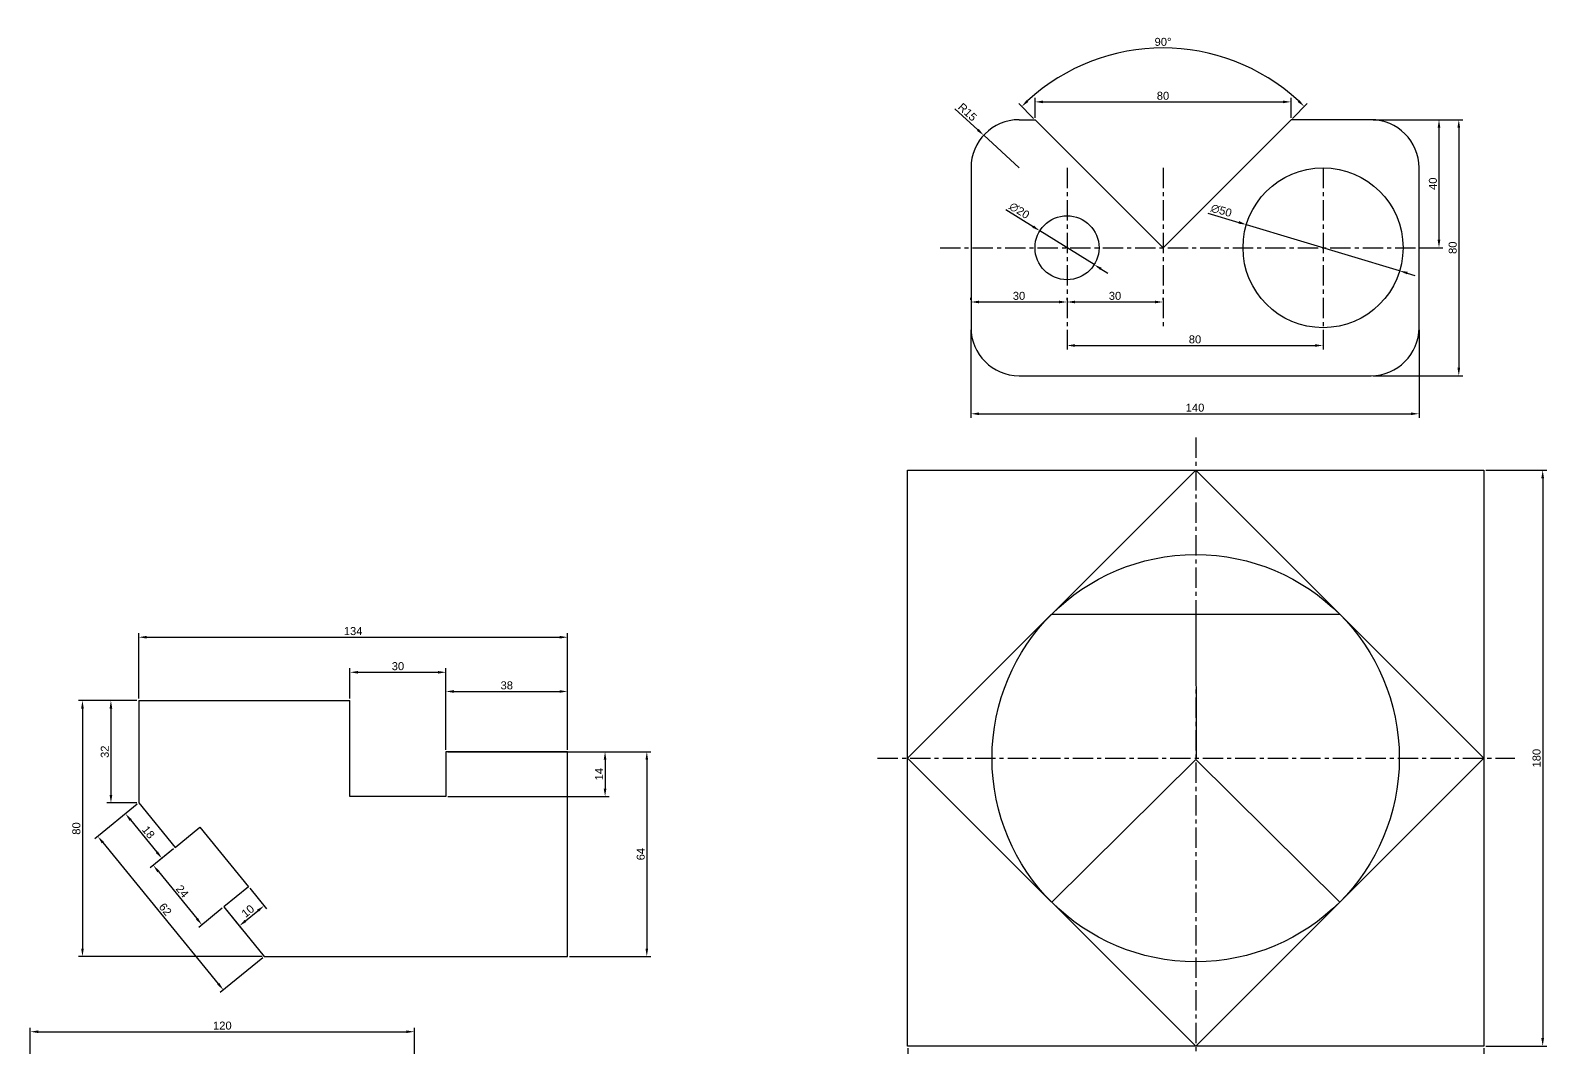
# Model space of a CAD drawing. Header units: millimetres. Extents: x 7 to 1809, y 7 to 1650.
# Drawn here: x 92.1 to 565.9, y 462.1 to 780 of the extents above; entities that cross this region are included whole.
import ezdxf

# ---------------------------------------------------------------- set-up
doc = ezdxf.new("R2010")
doc.units = ezdxf.units.MM
doc.header["$LTSCALE"] = 0.2
doc.linetypes.add('CENTER', pattern=[50.8, 31.75, -6.35, 6.35, -6.35])
doc.layers.add('中心线', color=1, linetype='CENTER')
doc.layers.add('尺寸线', color=5, linetype='Continuous')
doc.layers.add('可见的轮廓线', color=3, linetype='Continuous', lineweight=30)
doc.styles.get("Standard").update_dxf_attribs({"font": 'arial.ttf'})
doc.dimstyles.new('ISO-25', dxfattribs={"dimtxt": 2.5, "dimasz": 2.5, "dimexe": 1.25, "dimexo": 0.625, "dimtad": 1, "dimtxsty": 'Standard', "dimcen": 2.5, "dimadec": 0, "dimazin": 0, "dimtfac": 1, "dimtmove": 0, "dimatfit": 3, "dimfxl": 1, "dimarcsym": 0})

# ---------------------------------------------------------------- blocks, each defined once
blk = doc.blocks.new('*D158')
at = {"layer": 'Defpoints', "color": 0, "transparency": 16777216}
for p in [(212.08, 467.09), (92.08, 450.81), (212.08, 450.81)]:
    blk.add_point(p, dxfattribs=at)
at = {"layer": '尺寸线', "color": 0, "lineweight": -2, "transparency": 16777216}
for p, q in [((92.08, 451.43), (92.08, 468.34)), ((94.58, 467.09), (209.58, 467.09)), ((212.08, 451.43), (212.08, 468.34))]:
    blk.add_line(p, q, dxfattribs=at)
at = {"layer": '尺寸线', "color": 0, "transparency": 16777216}
for points in [[(94.58, 467.51), (94.58, 466.67), (92.08, 467.09)], [(209.58, 467.51), (209.58, 466.67), (212.08, 467.09)]]:
    blk.add_solid(points, dxfattribs=at)
at = {"layer": '尺寸线', "color": 0, "transparency": 16777216, "insert": (152.08, 468.99), "char_height": 2.5, "attachment_point": 5}
blk.add_mtext('120', dxfattribs=at)
blk = doc.blocks.new('*D165')
at = {"layer": 'Defpoints', "color": 0, "transparency": 16777216}
for p in [(259.96, 590.38), (125.96, 570.59), (259.96, 554.59)]:
    blk.add_point(p, dxfattribs=at)
at = {"layer": '尺寸线', "color": 0, "lineweight": -2, "transparency": 16777216}
for p, q in [((125.96, 571.22), (125.96, 591.63)), ((128.46, 590.38), (257.46, 590.38)), ((259.96, 555.22), (259.96, 591.63))]:
    blk.add_line(p, q, dxfattribs=at)
at = {"layer": '尺寸线', "color": 0, "transparency": 16777216}
for points in [[(128.46, 590.79), (128.46, 589.96), (125.96, 590.38)], [(257.46, 590.79), (257.46, 589.96), (259.96, 590.38)]]:
    blk.add_solid(points, dxfattribs=at)
at = {"layer": '尺寸线', "color": 0, "transparency": 16777216, "insert": (192.96, 592.28), "char_height": 2.5, "attachment_point": 5}
blk.add_mtext('134', dxfattribs=at)
blk = doc.blocks.new('*D166')
at = {"layer": 'Defpoints', "color": 0, "transparency": 16777216}
for p in [(221.96, 579.42), (191.96, 570.59), (221.96, 554.59)]:
    blk.add_point(p, dxfattribs=at)
at = {"layer": '尺寸线', "color": 0, "lineweight": -2, "transparency": 16777216}
for p, q in [((191.96, 571.22), (191.96, 580.67)), ((194.46, 579.42), (219.46, 579.42)), ((221.96, 555.22), (221.96, 580.67))]:
    blk.add_line(p, q, dxfattribs=at)
at = {"layer": '尺寸线', "color": 0, "transparency": 16777216}
for points in [[(194.46, 579.83), (194.46, 579), (191.96, 579.42)], [(219.46, 579.83), (219.46, 579), (221.96, 579.42)]]:
    blk.add_solid(points, dxfattribs=at)
at = {"layer": '尺寸线', "color": 0, "transparency": 16777216, "insert": (206.96, 581.32), "char_height": 2.5, "attachment_point": 5}
blk.add_mtext('30', dxfattribs=at)
blk = doc.blocks.new('*D167')
at = {"layer": 'Defpoints', "color": 0, "transparency": 16777216}
for p in [(259.96, 573.42), (221.96, 554.59), (259.96, 554.59)]:
    blk.add_point(p, dxfattribs=at)
at = {"layer": '尺寸线', "color": 0, "lineweight": -2, "transparency": 16777216}
for p, q in [((221.96, 555.22), (221.96, 574.67)), ((224.46, 573.42), (257.46, 573.42)), ((259.96, 555.22), (259.96, 574.67))]:
    blk.add_line(p, q, dxfattribs=at)
at = {"layer": '尺寸线', "color": 0, "transparency": 16777216}
for points in [[(224.46, 573.84), (224.46, 573), (221.96, 573.42)], [(257.46, 573.84), (257.46, 573), (259.96, 573.42)]]:
    blk.add_solid(points, dxfattribs=at)
at = {"layer": '尺寸线', "color": 0, "transparency": 16777216, "insert": (240.96, 575.32), "char_height": 2.5, "attachment_point": 5}
blk.add_mtext('38', dxfattribs=at)
blk = doc.blocks.new('*D168')
at = {"layer": 'Defpoints', "color": 0, "transparency": 16777216}
for p in [(125.96, 570.59), (117.27, 538.59), (125.96, 538.59)]:
    blk.add_point(p, dxfattribs=at)
at = {"layer": '尺寸线', "color": 0, "lineweight": -2, "transparency": 16777216}
for p, q in [((125.33, 570.59), (116.02, 570.59)), ((117.27, 568.09), (117.27, 541.09)), ((125.33, 538.59), (116.02, 538.59))]:
    blk.add_line(p, q, dxfattribs=at)
at = {"layer": '尺寸线', "color": 0, "transparency": 16777216}
for points in [[(116.85, 568.09), (117.69, 568.09), (117.27, 570.59)], [(116.85, 541.09), (117.69, 541.09), (117.27, 538.59)]]:
    blk.add_solid(points, dxfattribs=at)
at = {"layer": '尺寸线', "color": 0, "transparency": 16777216, "insert": (115.37, 554.59), "char_height": 2.5, "attachment_point": 5, "rotation": 90}
blk.add_mtext('32', dxfattribs=at)
blk = doc.blocks.new('*D169')
at = {"layer": 'Defpoints', "color": 0, "transparency": 16777216}
for p in [(125.96, 570.59), (108.37, 490.59), (165.2, 490.59)]:
    blk.add_point(p, dxfattribs=at)
at = {"layer": '尺寸线', "color": 0, "lineweight": -2, "transparency": 16777216}
for p, q in [((125.33, 570.59), (107.12, 570.59)), ((108.37, 568.09), (108.37, 493.09)), ((164.58, 490.59), (107.12, 490.59))]:
    blk.add_line(p, q, dxfattribs=at)
at = {"layer": '尺寸线', "color": 0, "transparency": 16777216}
for points in [[(107.96, 568.09), (108.79, 568.09), (108.37, 570.59)], [(107.96, 493.09), (108.79, 493.09), (108.37, 490.59)]]:
    blk.add_solid(points, dxfattribs=at)
at = {"layer": '尺寸线', "color": 0, "transparency": 16777216, "insert": (106.47, 530.59), "char_height": 2.5, "attachment_point": 5, "rotation": 90}
blk.add_mtext('80', dxfattribs=at)
blk = doc.blocks.new('*D170')
at = {"layer": 'Defpoints', "color": 0, "transparency": 16777216}
for p in [(137.35, 524.66), (152.54, 506.08), (145.71, 500.49)]:
    blk.add_point(p, dxfattribs=at)
at = {"layer": '尺寸线', "color": 0, "lineweight": -2, "transparency": 16777216}
for p, q in [((136.87, 524.26), (129.55, 518.28)), ((132.1, 517.13), (144.12, 502.42)), ((152.06, 505.68), (144.74, 499.7))]:
    blk.add_line(p, q, dxfattribs=at)
at = {"layer": '尺寸线', "color": 0, "transparency": 16777216}
for points in [[(132.42, 517.4), (131.78, 516.87), (130.52, 519.07)], [(144.45, 502.69), (143.8, 502.16), (145.71, 500.49)]]:
    blk.add_solid(points, dxfattribs=at)
at = {"layer": '尺寸线', "color": 0, "transparency": 16777216, "insert": (139.57, 510.97), "char_height": 2.5, "attachment_point": 5, "rotation": 309.268}
blk.add_mtext('24', dxfattribs=at)
blk = doc.blocks.new('*D171')
at = {"layer": 'Defpoints', "color": 0, "transparency": 16777216}
for p in [(125.96, 538.59), (133.21, 521.27), (137.35, 524.66)]:
    blk.add_point(p, dxfattribs=at)
at = {"layer": '尺寸线', "color": 0, "lineweight": -2, "transparency": 16777216}
for p, q in [((125.48, 538.2), (120.85, 534.41)), ((123.4, 533.27), (131.63, 523.2)), ((136.87, 524.26), (132.24, 520.48))]:
    blk.add_line(p, q, dxfattribs=at)
at = {"layer": '尺寸线', "color": 0, "transparency": 16777216}
for points in [[(123.72, 533.53), (123.08, 533), (121.82, 535.2)], [(131.95, 523.47), (131.3, 522.94), (133.21, 521.27)]]:
    blk.add_solid(points, dxfattribs=at)
at = {"layer": '尺寸线', "color": 0, "transparency": 16777216, "insert": (128.98, 529.44), "char_height": 2.5, "attachment_point": 5, "rotation": 309.268}
blk.add_mtext('18', dxfattribs=at)
blk = doc.blocks.new('*D224')
at = {"layer": 'Defpoints', "color": 0, "transparency": 16777216}
for p in [(160.29, 512.4), (152.54, 506.08), (165.13, 506.47)]:
    blk.add_point(p, dxfattribs=at)
at = {"layer": '尺寸线', "color": 0, "lineweight": -2, "transparency": 16777216}
for p, q in [((160.68, 511.92), (165.93, 505.51)), ((152.94, 505.59), (158.18, 499.18)), ((159.33, 501.73), (163.2, 504.89))]:
    blk.add_line(p, q, dxfattribs=at)
at = {"layer": '尺寸线', "color": 0, "transparency": 16777216}
for points in [[(162.94, 505.21), (163.46, 504.57), (165.13, 506.47)], [(159.06, 502.05), (159.59, 501.4), (157.39, 500.14)]]:
    blk.add_solid(points, dxfattribs=at)
at = {"layer": '尺寸线', "color": 0, "transparency": 16777216, "insert": (160.06, 504.78), "char_height": 2.5, "attachment_point": 5, "rotation": 39.268}
blk.add_mtext('10', dxfattribs=at)
blk = doc.blocks.new('*D225')
at = {"layer": 'Defpoints', "color": 0, "transparency": 16777216}
for p in [(125.96, 538.59), (165.2, 490.59), (152.41, 480.13)]:
    blk.add_point(p, dxfattribs=at)
at = {"layer": '尺寸线', "color": 0, "lineweight": -2, "transparency": 16777216}
for p, q in [((125.48, 538.2), (112.2, 527.34)), ((114.75, 526.19), (150.82, 482.07)), ((164.72, 490.2), (151.44, 479.34))]:
    blk.add_line(p, q, dxfattribs=at)
at = {"layer": '尺寸线', "color": 0, "transparency": 16777216}
for points in [[(115.07, 526.46), (114.42, 525.93), (113.16, 528.13)], [(151.15, 482.33), (150.5, 481.8), (152.41, 480.13)]]:
    blk.add_solid(points, dxfattribs=at)
at = {"layer": '尺寸线', "color": 0, "transparency": 16777216, "insert": (134.26, 505.33), "char_height": 2.5, "attachment_point": 5, "rotation": 309.268}
blk.add_mtext('62', dxfattribs=at)
blk = doc.blocks.new('*D226')
at = {"layer": 'Defpoints', "color": 0, "transparency": 16777216}
for p in [(221.96, 554.59), (221.96, 540.59), (271.68, 540.59)]:
    blk.add_point(p, dxfattribs=at)
at = {"layer": '尺寸线', "color": 0, "lineweight": -2, "transparency": 16777216}
for p, q in [((222.58, 554.59), (272.93, 554.59)), ((271.68, 552.09), (271.68, 543.09)), ((222.58, 540.59), (272.93, 540.59))]:
    blk.add_line(p, q, dxfattribs=at)
at = {"layer": '尺寸线', "color": 0, "transparency": 16777216}
for points in [[(271.26, 552.09), (272.1, 552.09), (271.68, 554.59)], [(271.26, 543.09), (272.1, 543.09), (271.68, 540.59)]]:
    blk.add_solid(points, dxfattribs=at)
at = {"layer": '尺寸线', "color": 0, "transparency": 16777216, "insert": (269.8, 547.59), "char_height": 2.5, "attachment_point": 5, "rotation": 90}
blk.add_mtext('14', dxfattribs=at)
blk = doc.blocks.new('*D227')
at = {"layer": 'Defpoints', "color": 0, "transparency": 16777216}
for p in [(259.96, 554.59), (259.96, 490.59), (284.73, 490.59)]:
    blk.add_point(p, dxfattribs=at)
at = {"layer": '尺寸线', "color": 0, "lineweight": -2, "transparency": 16777216}
for p, q in [((260.58, 554.59), (285.98, 554.59)), ((284.73, 552.09), (284.73, 493.09)), ((260.58, 490.59), (285.98, 490.59))]:
    blk.add_line(p, q, dxfattribs=at)
at = {"layer": '尺寸线', "color": 0, "transparency": 16777216}
for points in [[(284.31, 552.09), (285.14, 552.09), (284.73, 554.59)], [(284.31, 493.09), (285.14, 493.09), (284.73, 490.59)]]:
    blk.add_solid(points, dxfattribs=at)
at = {"layer": '尺寸线', "color": 0, "transparency": 16777216, "insert": (282.83, 522.59), "char_height": 2.5, "attachment_point": 5, "rotation": 90}
blk.add_mtext('64', dxfattribs=at)
blk = doc.blocks.new('*D181')
at = {"layer": 'Defpoints', "color": 0, "transparency": 16777216}
for p in [(546.24, 642.58), (546.24, 462.58), (564.67, 462.58)]:
    blk.add_point(p, dxfattribs=at)
at = {"layer": '尺寸线', "color": 0, "lineweight": -2, "transparency": 16777216}
for p, q in [((546.86, 642.58), (565.92, 642.58)), ((564.67, 640.08), (564.67, 465.08)), ((546.86, 462.58), (565.92, 462.58))]:
    blk.add_line(p, q, dxfattribs=at)
at = {"layer": '尺寸线', "color": 0, "transparency": 16777216}
for points in [[(564.25, 640.08), (565.09, 640.08), (564.67, 642.58)], [(564.25, 465.08), (565.09, 465.08), (564.67, 462.58)]]:
    blk.add_solid(points, dxfattribs=at)
at = {"layer": '尺寸线', "color": 0, "transparency": 16777216, "insert": (562.77, 552.58), "char_height": 2.5, "attachment_point": 5, "rotation": 90}
blk.add_mtext('180', dxfattribs=at)
blk = doc.blocks.new('*D182')
at = {"layer": 'Defpoints', "color": 0, "transparency": 16777216}
for p in [(366.24, 462.58), (546.24, 462.58), (546.24, 444.85)]:
    blk.add_point(p, dxfattribs=at)
at = {"layer": '尺寸线', "color": 0, "lineweight": -2, "transparency": 16777216}
for p, q in [((366.24, 461.95), (366.24, 443.6)), ((546.24, 461.95), (546.24, 443.6)), ((368.74, 444.85), (543.74, 444.85))]:
    blk.add_line(p, q, dxfattribs=at)
at = {"layer": '尺寸线', "color": 0, "transparency": 16777216}
for points in [[(368.74, 445.27), (368.74, 444.44), (366.24, 444.85)], [(543.74, 445.27), (543.74, 444.44), (546.24, 444.85)]]:
    blk.add_solid(points, dxfattribs=at)
at = {"layer": '尺寸线', "color": 0, "transparency": 16777216, "insert": (456.24, 446.75), "char_height": 2.5, "attachment_point": 5}
blk.add_mtext('180', dxfattribs=at)
blk = doc.blocks.new('*D183')
at = {"layer": 'Defpoints', "color": 0, "transparency": 16777216}
for p in [(386.03, 687.1), (526.03, 687.1), (526.03, 660.2)]:
    blk.add_point(p, dxfattribs=at)
at = {"layer": '尺寸线', "color": 0, "lineweight": -2, "transparency": 16777216}
for p, q in [((386.03, 686.48), (386.03, 658.95)), ((526.03, 686.48), (526.03, 658.95)), ((388.53, 660.2), (523.53, 660.2))]:
    blk.add_line(p, q, dxfattribs=at)
at = {"layer": '尺寸线', "color": 0, "transparency": 16777216}
for points in [[(388.53, 660.62), (388.53, 659.79), (386.03, 660.2)], [(523.53, 660.62), (523.53, 659.79), (526.03, 660.2)]]:
    blk.add_solid(points, dxfattribs=at)
at = {"layer": '尺寸线', "color": 0, "transparency": 16777216, "insert": (456.03, 662.11), "char_height": 2.5, "attachment_point": 5}
blk.add_mtext('140', dxfattribs=at)
blk = doc.blocks.new('*D184')
at = {"layer": 'Defpoints', "color": 0, "transparency": 16777216}
for p in [(511.03, 752.1), (511.03, 672.1), (538.46, 672.1)]:
    blk.add_point(p, dxfattribs=at)
at = {"layer": '尺寸线', "color": 0, "lineweight": -2, "transparency": 16777216}
for p, q in [((511.66, 752.1), (539.71, 752.1)), ((538.46, 749.6), (538.46, 674.6)), ((511.66, 672.1), (539.71, 672.1))]:
    blk.add_line(p, q, dxfattribs=at)
at = {"layer": '尺寸线', "color": 0, "transparency": 16777216}
for points in [[(538.04, 749.6), (538.88, 749.6), (538.46, 752.1)], [(538.04, 674.6), (538.88, 674.6), (538.46, 672.1)]]:
    blk.add_solid(points, dxfattribs=at)
at = {"layer": '尺寸线', "color": 0, "transparency": 16777216, "insert": (536.56, 712.1), "char_height": 2.5, "attachment_point": 5, "rotation": 90}
blk.add_mtext('80', dxfattribs=at)
blk = doc.blocks.new('*D185')
at = {"layer": 'Defpoints', "color": 0, "transparency": 16777216}
for p in [(511.03, 752.1), (526.03, 712.1), (532.27, 712.1)]:
    blk.add_point(p, dxfattribs=at)
at = {"layer": '尺寸线', "color": 0, "lineweight": -2, "transparency": 16777216}
for p, q in [((511.66, 752.1), (533.52, 752.1)), ((532.27, 749.6), (532.27, 714.6)), ((526.66, 712.1), (533.52, 712.1))]:
    blk.add_line(p, q, dxfattribs=at)
at = {"layer": '尺寸线', "color": 0, "transparency": 16777216}
for points in [[(531.85, 749.6), (532.69, 749.6), (532.27, 752.1)], [(531.85, 714.6), (532.69, 714.6), (532.27, 712.1)]]:
    blk.add_solid(points, dxfattribs=at)
at = {"layer": '尺寸线', "color": 0, "transparency": 16777216, "insert": (530.37, 732.1), "char_height": 2.5, "attachment_point": 5, "rotation": 90}
blk.add_mtext('40', dxfattribs=at)
blk = doc.blocks.new('*D186')
at = {"layer": 'Defpoints', "color": 0, "transparency": 16777216}
for p in [(389.99, 747.26), (401.03, 737.1)]:
    blk.add_point(p, dxfattribs=at)
at = {"layer": '尺寸线', "color": 0, "lineweight": -2, "transparency": 16777216}
for p, q in [((380.98, 755.55), (388.15, 748.95)), ((401.03, 737.1), (389.99, 747.26))]:
    blk.add_line(p, q, dxfattribs=at)
at = {"layer": '尺寸线', "color": 0, "transparency": 16777216}
blk.add_solid([(388.44, 749.26), (387.87, 748.64), (389.99, 747.26)], dxfattribs=at)
at = {"layer": '尺寸线', "color": 0, "transparency": 16777216, "insert": (384.94, 754.49), "char_height": 2.5, "attachment_point": 5, "rotation": 317.3804}
blk.add_mtext('R15', dxfattribs=at)
blk = doc.blocks.new('*D187')
at = {"layer": 'Defpoints', "color": 0, "transparency": 16777216}
for p in [(462.19, 772.4), (406.03, 752.1), (486.03, 752.1), (446.03, 712.1), (446.03, 712.1)]:
    blk.add_point(p, dxfattribs=at)
at = {"layer": '尺寸线', "color": 0, "lineweight": -2, "transparency": 16777216}
for p, q in [((405.59, 752.54), (401, 757.13)), ((486.47, 752.54), (491.06, 757.13))]:
    blk.add_line(p, q, dxfattribs=at)
blk.add_arc((446.03, 712.1), 62.43, 47.2946, 132.7054, dxfattribs=at)
at = {"layer": '尺寸线', "color": 0, "transparency": 16777216}
for points in [[(403.98, 757.68), (403.4, 758.28), (401.89, 756.24)], [(488.66, 758.28), (488.08, 757.68), (490.17, 756.24)]]:
    blk.add_solid(points, dxfattribs=at)
at = {"layer": '尺寸线', "color": 0, "transparency": 16777216, "insert": (446.03, 776.43), "char_height": 2.5, "attachment_point": 5}
blk.add_mtext('90°', dxfattribs=at)
blk = doc.blocks.new('*D188')
at = {"layer": 'Defpoints', "color": 0, "transparency": 16777216}
for p in [(486.03, 757.68), (406.03, 752.1), (486.03, 752.1)]:
    blk.add_point(p, dxfattribs=at)
at = {"layer": '尺寸线', "color": 0, "lineweight": -2, "transparency": 16777216}
for p, q in [((406.03, 752.73), (406.03, 758.93)), ((486.03, 752.73), (486.03, 758.93)), ((408.53, 757.68), (483.53, 757.68))]:
    blk.add_line(p, q, dxfattribs=at)
at = {"layer": '尺寸线', "color": 0, "transparency": 16777216}
for points in [[(408.53, 758.09), (408.53, 757.26), (406.03, 757.68)], [(483.53, 758.09), (483.53, 757.26), (486.03, 757.68)]]:
    blk.add_solid(points, dxfattribs=at)
at = {"layer": '尺寸线', "color": 0, "transparency": 16777216, "insert": (446.03, 759.58), "char_height": 2.5, "attachment_point": 5}
blk.add_mtext('80', dxfattribs=at)
blk = doc.blocks.new('*D189')
at = {"layer": 'Defpoints', "color": 0, "transparency": 16777216}
for p in [(386.03, 695.15), (416.03, 695.15), (416.03, 695.15)]:
    blk.add_point(p, dxfattribs=at)
at = {"layer": '尺寸线', "color": 0, "lineweight": -2, "transparency": 16777216}
for p, q in [((386.03, 695.77), (386.03, 696.4)), ((388.53, 695.15), (413.53, 695.15)), ((416.03, 695.77), (416.03, 696.4))]:
    blk.add_line(p, q, dxfattribs=at)
at = {"layer": '尺寸线', "color": 0, "transparency": 16777216}
for points in [[(388.53, 695.56), (388.53, 694.73), (386.03, 695.15)], [(413.53, 695.56), (413.53, 694.73), (416.03, 695.15)]]:
    blk.add_solid(points, dxfattribs=at)
at = {"layer": '尺寸线', "color": 0, "transparency": 16777216, "insert": (401.03, 697.05), "char_height": 2.5, "attachment_point": 5}
blk.add_mtext('30', dxfattribs=at)
blk = doc.blocks.new('*D190')
at = {"layer": 'Defpoints', "color": 0, "transparency": 16777216}
for p in [(416.03, 695.15), (446.03, 695.15), (446.03, 695.15)]:
    blk.add_point(p, dxfattribs=at)
at = {"layer": '尺寸线', "color": 0, "lineweight": -2, "transparency": 16777216}
for p, q in [((416.03, 695.77), (416.03, 696.4)), ((418.53, 695.15), (443.53, 695.15)), ((446.03, 695.77), (446.03, 696.4))]:
    blk.add_line(p, q, dxfattribs=at)
at = {"layer": '尺寸线', "color": 0, "transparency": 16777216}
for points in [[(418.53, 695.56), (418.53, 694.73), (416.03, 695.15)], [(443.53, 695.56), (443.53, 694.73), (446.03, 695.15)]]:
    blk.add_solid(points, dxfattribs=at)
at = {"layer": '尺寸线', "color": 0, "transparency": 16777216, "insert": (431.03, 697.05), "char_height": 2.5, "attachment_point": 5}
blk.add_mtext('30', dxfattribs=at)
blk = doc.blocks.new('*D191')
at = {"layer": 'Defpoints', "color": 0, "transparency": 16777216}
for p in [(416.03, 687.1), (496.03, 687.1), (496.03, 681.55)]:
    blk.add_point(p, dxfattribs=at)
at = {"layer": '尺寸线', "color": 0, "lineweight": -2, "transparency": 16777216}
for p, q in [((416.03, 686.48), (416.03, 680.3)), ((496.03, 686.48), (496.03, 680.3)), ((418.53, 681.55), (493.53, 681.55))]:
    blk.add_line(p, q, dxfattribs=at)
at = {"layer": '尺寸线', "color": 0, "transparency": 16777216}
for points in [[(418.53, 681.96), (418.53, 681.13), (416.03, 681.55)], [(493.53, 681.96), (493.53, 681.13), (496.03, 681.55)]]:
    blk.add_solid(points, dxfattribs=at)
at = {"layer": '尺寸线', "color": 0, "transparency": 16777216, "insert": (456.03, 683.45), "char_height": 2.5, "attachment_point": 5}
blk.add_mtext('80', dxfattribs=at)
blk = doc.blocks.new('*D192')
at = {"layer": 'Defpoints', "color": 0, "transparency": 16777216}
for p in [(407.54, 717.39), (424.52, 706.82)]:
    blk.add_point(p, dxfattribs=at)
at = {"layer": '尺寸线', "color": 0, "lineweight": -2, "transparency": 16777216}
for p, q in [((396.89, 724.01), (405.42, 718.71)), ((424.52, 706.82), (407.54, 717.39)), ((426.64, 705.5), (428.77, 704.18))]:
    blk.add_line(p, q, dxfattribs=at)
at = {"layer": '尺寸线', "color": 0, "transparency": 16777216}
for points in [[(405.64, 719.06), (405.2, 718.35), (407.54, 717.39)], [(426.86, 705.85), (426.42, 705.14), (424.52, 706.82)]]:
    blk.add_solid(points, dxfattribs=at)
at = {"layer": '尺寸线', "color": 0, "transparency": 16777216, "insert": (401.14, 723.69), "char_height": 2.5, "attachment_point": 5, "rotation": 328.1035}
blk.add_mtext('∅20', dxfattribs=at)
blk = doc.blocks.new('*D193')
at = {"layer": 'Defpoints', "color": 0, "transparency": 16777216}
for p in [(472.09, 719.3), (519.97, 704.9)]:
    blk.add_point(p, dxfattribs=at)
at = {"layer": '尺寸线', "color": 0, "lineweight": -2, "transparency": 16777216}
for p, q in [((460.08, 722.91), (469.7, 720.02)), ((519.97, 704.9), (472.09, 719.3)), ((522.37, 704.18), (524.76, 703.46))]:
    blk.add_line(p, q, dxfattribs=at)
at = {"layer": '尺寸线', "color": 0, "transparency": 16777216}
for points in [[(469.82, 720.42), (469.58, 719.62), (472.09, 719.3)], [(522.49, 704.58), (522.25, 703.78), (519.97, 704.9)]]:
    blk.add_solid(points, dxfattribs=at)
at = {"layer": '尺寸线', "color": 0, "transparency": 16777216, "insert": (464.26, 723.71), "char_height": 2.5, "attachment_point": 5, "rotation": 343.2633}
blk.add_mtext('∅50', dxfattribs=at)

msp = doc.modelspace()

# ---------------------------------------------------------------- linework, layer by layer
at = {"layer": '中心线'}
for p, q in [((416.031, 737.101), (416.031, 687.101)), ((446.031, 737.101), (446.031, 687.101)), ((496.031, 737.101), (496.031, 687.101)), ((376.382, 712.101), (531.831, 712.101)), ((456.238, 652.791), (456.238, 451.54)), ((356.864, 552.578), (555.98, 552.578))]:
    msp.add_line(p, q, dxfattribs=at)
at = {"layer": '可见的轮廓线'}
for p, q in [((401.031, 752.101), (406.031, 752.101)), ((446.031, 712.101), (406.031, 752.101)), ((446.031, 712.101), (486.031, 752.101)), ((511.031, 752.101), (486.031, 752.101)), ((386.031, 737.101), (386.031, 687.101)), ((526.031, 687.101), (526.031, 737.101)), ((401.031, 672.101), (511.031, 672.101)), ((366.238, 462.578), (366.238, 642.578)), ((366.238, 642.578), (546.238, 642.578)), ((456.238, 642.578), (366.238, 552.578)), ((546.238, 552.578), (456.238, 642.578)), ((546.238, 642.578), (546.238, 462.578)), ((411.238, 597.578), (501.238, 597.578)), ((456.238, 597.578), (456.422, 552.578)), ((125.96, 570.591), (125.96, 538.591)), ((125.96, 570.591), (191.96, 570.591)), ((125.96, 570.591), (125.96, 538.591)), ((191.96, 540.591), (191.96, 570.591)), ((259.96, 554.591), (221.96, 554.591)), ((221.96, 554.591), (221.96, 540.591)), ((259.96, 490.591), (259.96, 554.591)), ((366.238, 552.578), (456.238, 462.578)), ((456.238, 552.166), (411.238, 507.578)), ((456.238, 462.578), (546.238, 552.578)), ((456.238, 552.166), (501.238, 507.578)), ((221.96, 540.591), (191.96, 540.591)), ((125.96, 538.591), (137.353, 524.656)), ((125.96, 538.591), (137.353, 524.656)), ((137.353, 524.656), (145.095, 530.985)), ((145.095, 530.985), (160.285, 512.405)), ((145.095, 530.985), (160.285, 512.405)), ((160.285, 512.405), (152.543, 506.075)), ((152.543, 506.075), (165.202, 490.591)), ((165.202, 490.591), (259.96, 490.591)), ((546.238, 462.578), (366.238, 462.578))]:
    msp.add_line(p, q, dxfattribs=at)
for centre, radius in [((496.031, 712.101), 25), ((416.031, 712.101), 10), ((456.238, 552.578), 63.64)]:
    msp.add_circle(centre, radius, dxfattribs=at)
for centre, start, end in [((401.031, 737.101), 90, 180), ((511.031, 737.101), 0, 90), ((401.031, 687.101), 180, 270), ((511.031, 687.101), 270, 0)]:
    msp.add_arc(centre, 15, start, end, dxfattribs=at)

# ---------------------------------------------------------------- dimensions: what is measured, and where the dimension line sits
at = {"layer": '尺寸线'}
dim = msp.add_angular_dim_2l(base=(462.189, 772.402), line1=((446.031, 712.101), (486.031, 752.101)), line2=((446.031, 712.101), (406.031, 752.101)), dimstyle='ISO-25', dxfattribs=at)
dim.commit()
dim.dimension.update_dxf_attribs({"geometry": '*D187', "text_midpoint": (446.031, 776.43)})
for base, p1, p2, picture, middle in [((486.031, 757.676), (406.031, 752.101), (486.031, 752.101), '*D188', (446.031, 759.577)), ((416.031, 695.147), (386.031, 695.147), (416.031, 695.147), '*D189', (401.031, 697.05)), ((446.031, 695.147), (416.031, 695.147), (446.031, 695.147), '*D190', (431.031, 697.05)), ((526.031, 660.204), (386.031, 687.101), (526.031, 687.101), '*D183', (456.031, 662.105)), ((496.031, 681.547), (416.031, 687.101), (496.031, 687.101), '*D191', (456.031, 683.448)), ((259.96, 590.377), (125.96, 570.591), (259.96, 554.591), '*D165', (192.96, 592.279)), ((221.96, 579.417), (191.96, 570.591), (221.96, 554.591), '*D166', (206.96, 581.32)), ((259.96, 573.422), (221.96, 554.591), (259.96, 554.591), '*D167', (240.96, 575.324)), ((212.082, 467.091), (92.082, 450.806), (212.082, 450.806), '*D158', (152.082, 468.992)), ((546.238, 444.853), (366.238, 462.578), (546.238, 462.578), '*D182', (456.238, 446.754))]:
    dim = msp.add_linear_dim(base=base, p1=p1, p2=p2, dimstyle='ISO-25', dxfattribs=at)
    dim.commit()
    dim.dimension.update_dxf_attribs({"geometry": picture, "text_midpoint": middle})
dim = msp.add_radius_dim(center=(401.031, 737.101), mpoint=(389.993, 747.258), dimstyle='ISO-25', dxfattribs=at)
dim.commit()
dim.dimension.update_dxf_attribs({"geometry": '*D186', "text_midpoint": (384.936, 754.495)})
for base, p1, p2, picture, middle in [((538.461, 672.101), (511.031, 752.101), (511.031, 672.101), '*D184', (536.56, 712.101)), ((532.271, 712.101), (511.031, 752.101), (526.031, 712.101), '*D185', (530.369, 732.101)), ((564.671, 462.578), (546.238, 642.578), (546.238, 462.578), '*D181', (562.769, 552.578)), ((108.375, 490.591), (125.96, 570.591), (165.202, 490.591), '*D169', (106.473, 530.591)), ((117.27, 538.591), (125.96, 570.591), (125.96, 538.591), '*D168', (115.368, 554.591)), ((271.681, 540.591), (221.96, 554.591), (221.96, 540.591), '*D226', (269.801, 547.591)), ((284.728, 490.591), (259.96, 554.591), (259.96, 490.591), '*D227', (282.827, 522.591))]:
    dim = msp.add_linear_dim(base=base, p1=p1, p2=p2, angle=90, dimstyle='ISO-25', dxfattribs=at)
    dim.commit()
    dim.dimension.update_dxf_attribs({"geometry": picture, "text_midpoint": middle})
for p1, p2, picture, middle in [((424.521, 706.817), (407.541, 717.385), '*D192', (401.136, 723.693)), ((519.972, 704.902), (472.09, 719.301), '*D193', (464.258, 723.714))]:
    dim = msp.add_diameter_dim_2p(p1=p1, p2=p2, dimstyle='ISO-25', dxfattribs=at)
    dim.commit()
    dim.dimension.update_dxf_attribs({"geometry": picture, "text_midpoint": middle})
for p1, p2, distance, picture, middle in [((125.96, 538.591), (165.202, 490.591), -16.527, '*D225', (134.258, 505.334)), ((125.96, 538.591), (137.353, 524.656), -5.352, '*D171', (128.984, 529.439)), ((137.353, 524.656), (152.543, 506.075), -8.83, '*D170', (139.568, 510.967)), ((152.543, 506.075), (160.285, 512.405), -7.661, '*D224', (160.06, 504.781))]:
    dim = msp.add_aligned_dim(p1=p1, p2=p2, distance=distance, dimstyle='ISO-25', dxfattribs=at)
    dim.commit()
    dim.dimension.update_dxf_attribs({"geometry": picture, "text_midpoint": middle})

doc.saveas('drawing.dxf')
